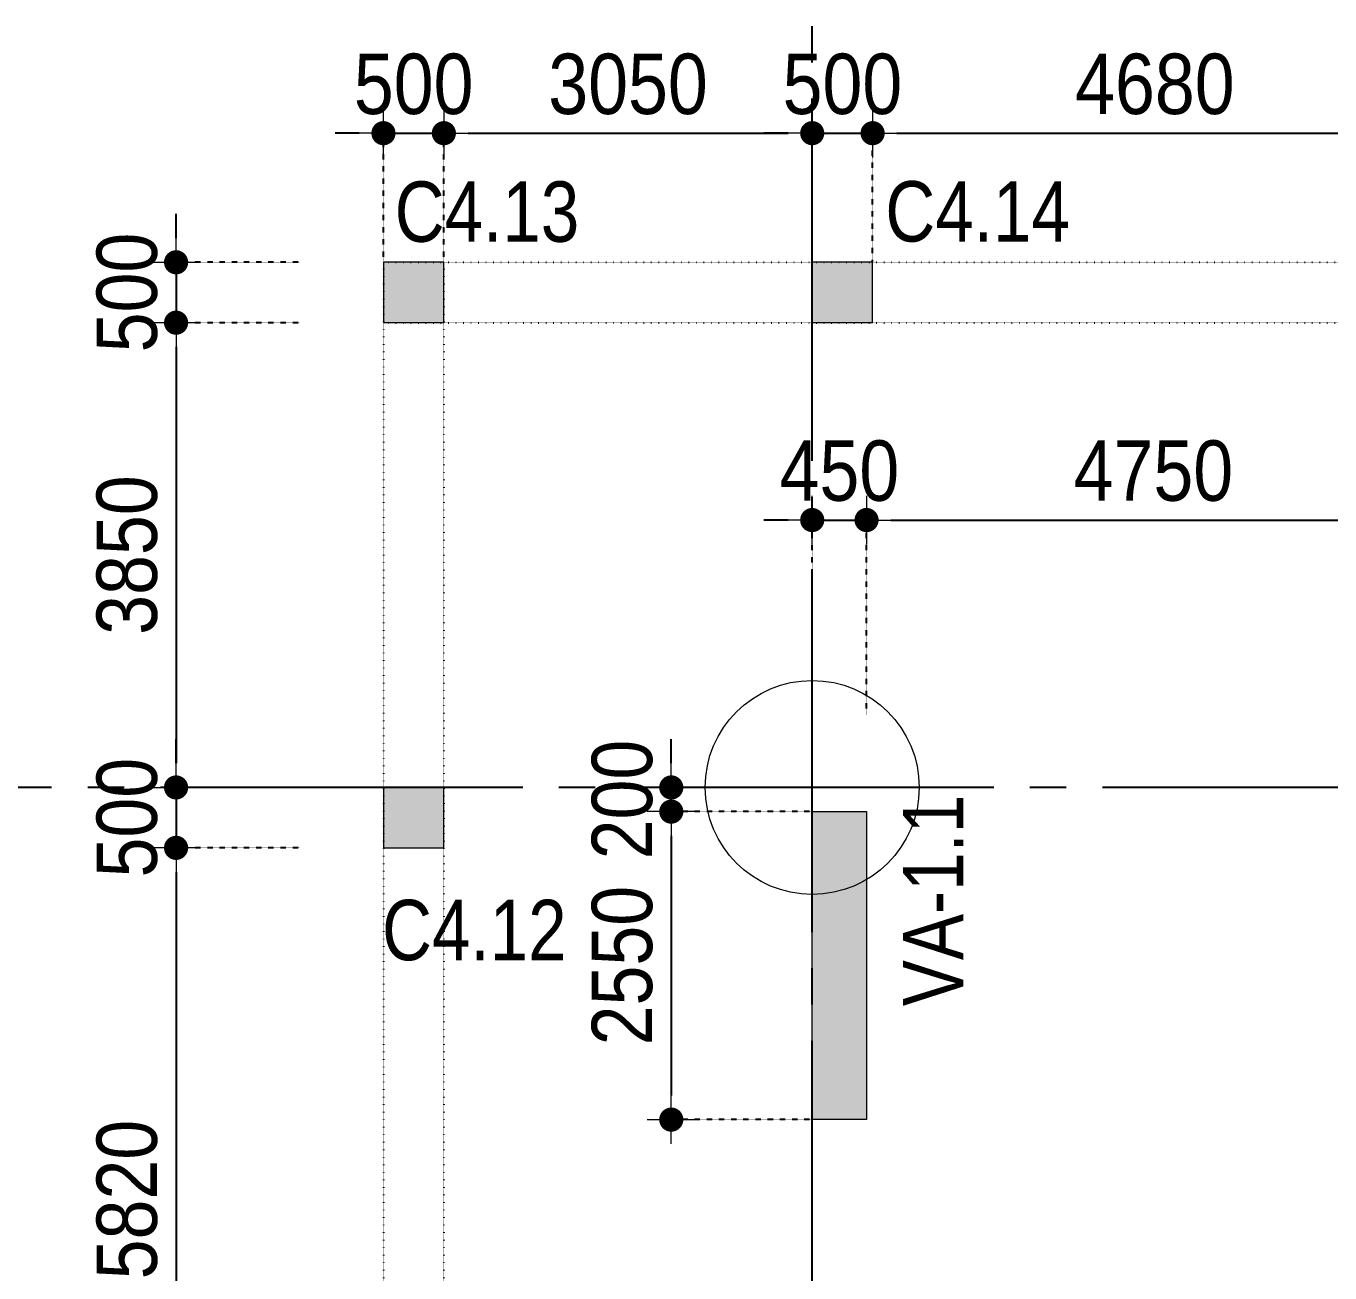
# Model space of a CAD drawing. Header units: millimetres. Extents: x -3973692 to -2843767, y 592734 to 838475.
# Drawn here: x -3955004 to -3944209, y 758212 to 768535 of the extents above; entities that cross this region are included whole.
import ezdxf
from ezdxf.enums import TextEntityAlignment as Align

# ---------------------------------------------------------------- set-up
doc = ezdxf.new("R2010")
doc.units = ezdxf.units.MM
doc.header["$MEASUREMENT"] = 0
doc.header["$PDMODE"] = 3
doc.header["$PDSIZE"] = -20
for name, pattern in [('CHG_XX_Luoi truc$0$MB_Luoi truc$0$Center101', [13, 10, -1, 1, -1]), ('DIVIDE2', [15.875, 6.35, -3.175, 0, -3.175, 0, -3.175]), ('DOT2', [0.125, 0, -0.125]), ('HIDDEN5', [2.8375, 1.25, -1.5875])]:
    doc.linetypes.add(name, pattern=pattern)
doc.layers.get('0').update_dxf_attribs({"lineweight": 9})
doc.layers.get('Defpoints').update_dxf_attribs({"color": 10, "lineweight": 0})
for name, color, linetype, lineweight in [("'S_General_Dim_1", 1, 'Continuous', 18), ("'S_General_Divide_3 Intermediate", 3, 'DIVIDE2', 40), ('CHG_XX_Cot_Ham 2$0$NS-Pier-H2', 150, 'Continuous', 13), ('CHG_XX_Cot_Ham 2$0$NS-Pier-H2 @ 1', 150, 'Continuous', 13), ('CHG_XX_Cot_Ham 2$0$NS-Pier-H2 @ 150 VP1', 150, 'Continuous', 13), ('CHG_XX_Cot_Ham 2$0$NS-Pier-H2 @ 150 VP2', 150, 'Continuous', 13), ('CHG_XX_Cot_Ham 2$0$NS-Pier-H2 @ 150 VP3', 150, 'Continuous', 13), ('CHG_XX_Cot_Ham 2$0$NS-Pier-H2 @ 150 VP4', 150, 'Continuous', 13), ('CHG_XX_Cot_Ham 2$0$NS-Pier-H2 @ 150 VP5', 150, 'Continuous', 13), ('CHG_XX_Cot_Ham 2$0$NS-Pier-H2 @ 150 VP6', 150, 'Continuous', 13), ('CHG_XX_Cot_Ham 2$0$NS-Pier-H2 @ 150 VP7', 150, 'Continuous', 13), ('CHG_XX_Cot_Ham 2$0$NS-Pier-H2 @ 150 VP8', 150, 'Continuous', 13), ('CHG_XX_Cot_Ham 2$0$NS-Pier-H2 @ 150 VP9', 150, 'Continuous', 13), ('CHG_XX_Cot_Ham 2$0$NS-Pier-H2 @ 150 VPModel', 150, 'Continuous', 13), ('TEXT', 7, 'Continuous', 15)]:
    doc.layers.add(name, color=color, linetype=linetype, lineweight=lineweight)
for name, color, linetype, lineweight, plot in [('CHG_XX_Cot_Ham 2$0$NS-Column-H2', 90, 'Continuous', 13, False), ('CHG_XX_Cot_Ham 2$0$NS-Column-H2 @ 1', 90, 'Continuous', 13, False), ('CHG_XX_Cot_Ham 2$0$NS-Column-H2 @ 150 VP1', 90, 'Continuous', 13, False), ('CHG_XX_Cot_Ham 2$0$NS-Column-H2 @ 150 VP2', 90, 'Continuous', 13, False), ('CHG_XX_Cot_Ham 2$0$NS-Column-H2 @ 150 VP3', 90, 'Continuous', 13, False), ('CHG_XX_Cot_Ham 2$0$NS-Column-H2 @ 150 VP4', 90, 'Continuous', 13, False), ('CHG_XX_Cot_Ham 2$0$NS-Column-H2 @ 150 VP5', 90, 'Continuous', 13, False), ('CHG_XX_Cot_Ham 2$0$NS-Column-H2 @ 150 VP6', 90, 'Continuous', 13, False), ('CHG_XX_Cot_Ham 2$0$NS-Column-H2 @ 150 VP7', 90, 'Continuous', 13, False), ('CHG_XX_Cot_Ham 2$0$NS-Column-H2 @ 150 VP8', 90, 'Continuous', 13, False), ('CHG_XX_Cot_Ham 2$0$NS-Column-H2 @ 150 VP9', 90, 'Continuous', 13, False), ('CHG_XX_Cot_Ham 2$0$NS-Column-H2 @ 150 VPModel', 90, 'Continuous', 13, False)]:
    doc.layers.add(name, color=color, linetype=linetype, lineweight=lineweight, plot=plot)
for name, color, linetype in [('CHG_XX_Luoi truc$0$Grid', 34, 'Continuous'), ('CHG_XX_Luoi truc$0$Grid Line', 251, 'CHG_XX_Luoi truc$0$MB_Luoi truc$0$Center101'), ('dim', 1, 'Continuous')]:
    doc.layers.add(name, color=color, linetype=linetype)
doc.styles.add('arial', font='arial.ttf', dxfattribs={"width": 0.85})
doc.styles.add('CHG_XX_Luoi truc$0$MB_Luoi truc$0$Grid A-F$0$VNI-HelveCB', font='')
doc.styles.add('TTP-HelCon', font='')
doc.styles.get('CHG_XX_Luoi truc$0$MB_Luoi truc$0$Grid A-F$0$VNI-HelveCB').set_extended_font_data('VNI-Helve-Condense', bold=True)
doc.styles.get('TTP-HelCon').set_extended_font_data('VNI-Helve-Condense')
doc.dimstyles.new('200', dxfattribs={"dimscale": 200, "dimtxt": 2.5, "dimasz": 1, "dimexe": 0, "dimexo": 0, "dimgap": 0.75, "dimtad": 1, "dimdec": 0, "dimrnd": 10, "dimzin": 9, "dimdsep": 46, "dimtxsty": 'arial', "dimblk1": 'DIMDOT', "dimblk2": 'DIMDOT', "dimsah": 1, "dimcen": 2, "dimdle": 3, "dimclre": 8, "dimclrt": 2, "dimadec": 0, "dimazin": 0, "dimtfac": 1, "dimtdec": 0, "dimtix": 1, "dimtmove": 2, "dimatfit": 3, "dimldrblk": 'DIMPIJL', "dimfxl": 1, "dimtvp": 1.8, "dimtolj": 1, "dimtzin": 0, "dimarcsym": 0})

# ---------------------------------------------------------------- blocks, each defined once
blk = doc.blocks.new('*U3253')
at = {"layer": 'CHG_XX_Cot_Ham 2$0$NS-Pier-H2 @ 1'}
h = blk.add_hatch(color=256, dxfattribs=at)
h.dxf.hatch_style = 1
h.paths.add_polyline_path([(450, 0), (0, 0), (0, -2550), (450, -2550)])
at = {"layer": 'CHG_XX_Cot_Ham 2$0$NS-Pier-H2 @ 150 VP1'}
h = blk.add_hatch(color=256, dxfattribs=at)
h.dxf.hatch_style = 1
h.paths.add_polyline_path([(450, 0), (0, 0), (0, -2550), (450, -2550)])
at = {"layer": 'CHG_XX_Cot_Ham 2$0$NS-Pier-H2 @ 150 VP2'}
h = blk.add_hatch(color=256, dxfattribs=at)
h.dxf.hatch_style = 1
h.paths.add_polyline_path([(450, 0), (0, 0), (0, -2550), (450, -2550)])
at = {"layer": 'CHG_XX_Cot_Ham 2$0$NS-Pier-H2 @ 150 VP3'}
h = blk.add_hatch(color=256, dxfattribs=at)
h.dxf.hatch_style = 1
h.paths.add_polyline_path([(450, 0), (0, 0), (0, -2550), (450, -2550)])
at = {"layer": 'CHG_XX_Cot_Ham 2$0$NS-Pier-H2 @ 150 VP4'}
h = blk.add_hatch(color=256, dxfattribs=at)
h.dxf.hatch_style = 1
h.paths.add_polyline_path([(450, 0), (0, 0), (0, -2550), (450, -2550)])
at = {"layer": 'CHG_XX_Cot_Ham 2$0$NS-Pier-H2 @ 150 VP5'}
h = blk.add_hatch(color=256, dxfattribs=at)
h.dxf.hatch_style = 1
h.paths.add_polyline_path([(450, 0), (0, 0), (0, -2550), (450, -2550)])
at = {"layer": 'CHG_XX_Cot_Ham 2$0$NS-Pier-H2 @ 150 VP6'}
h = blk.add_hatch(color=256, dxfattribs=at)
h.dxf.hatch_style = 1
h.paths.add_polyline_path([(450, 0), (0, 0), (0, -2550), (450, -2550)])
at = {"layer": 'CHG_XX_Cot_Ham 2$0$NS-Pier-H2 @ 150 VP7'}
h = blk.add_hatch(color=256, dxfattribs=at)
h.dxf.hatch_style = 1
h.paths.add_polyline_path([(450, 0), (0, 0), (0, -2550), (450, -2550)])
at = {"layer": 'CHG_XX_Cot_Ham 2$0$NS-Pier-H2 @ 150 VP8'}
h = blk.add_hatch(color=256, dxfattribs=at)
h.dxf.hatch_style = 1
h.paths.add_polyline_path([(450, 0), (0, 0), (0, -2550), (450, -2550)])
at = {"layer": 'CHG_XX_Cot_Ham 2$0$NS-Pier-H2 @ 150 VP9'}
h = blk.add_hatch(color=256, dxfattribs=at)
h.dxf.hatch_style = 1
h.paths.add_polyline_path([(450, 0), (0, 0), (0, -2550), (450, -2550)])
at = {"layer": 'CHG_XX_Cot_Ham 2$0$NS-Pier-H2 @ 150 VPModel'}
h = blk.add_hatch(color=256, dxfattribs=at)
h.dxf.hatch_style = 1
h.paths.add_polyline_path([(450, 0), (0, 0), (0, -2550), (450, -2550)])
blk = doc.blocks.new('CHG_XX_Cot_Ham 2$0$Block A_C450x2250')
at = {"layer": 'CHG_XX_Cot_Ham 2$0$NS-Pier-H2'}
blk.add_lwpolyline([(450, -2550), (0, -2550), (0, 0), (450, 0)], close=True, dxfattribs=at)
blk.add_blockref('*U3253', (0, 0), dxfattribs=at)
blk = doc.blocks.new('*U3255')
at = {"layer": 'CHG_XX_Cot_Ham 2$0$NS-Column-H2 @ 1'}
h = blk.add_hatch(color=256, dxfattribs=at)
h.dxf.hatch_style = 1
h.paths.add_polyline_path([(-250, -250), (-250, 250), (250, 250), (250, -250)])
at = {"layer": 'CHG_XX_Cot_Ham 2$0$NS-Column-H2 @ 150 VP1'}
h = blk.add_hatch(color=256, dxfattribs=at)
h.dxf.hatch_style = 1
h.paths.add_polyline_path([(-250, -250), (-250, 250), (250, 250), (250, -250)])
at = {"layer": 'CHG_XX_Cot_Ham 2$0$NS-Column-H2 @ 150 VP2'}
h = blk.add_hatch(color=256, dxfattribs=at)
h.dxf.hatch_style = 1
h.paths.add_polyline_path([(-250, -250), (-250, 250), (250, 250), (250, -250)])
at = {"layer": 'CHG_XX_Cot_Ham 2$0$NS-Column-H2 @ 150 VP3'}
h = blk.add_hatch(color=256, dxfattribs=at)
h.dxf.hatch_style = 1
h.paths.add_polyline_path([(-250, -250), (-250, 250), (250, 250), (250, -250)])
at = {"layer": 'CHG_XX_Cot_Ham 2$0$NS-Column-H2 @ 150 VP4'}
h = blk.add_hatch(color=256, dxfattribs=at)
h.dxf.hatch_style = 1
h.paths.add_polyline_path([(-250, -250), (-250, 250), (250, 250), (250, -250)])
at = {"layer": 'CHG_XX_Cot_Ham 2$0$NS-Column-H2 @ 150 VP5'}
h = blk.add_hatch(color=256, dxfattribs=at)
h.dxf.hatch_style = 1
h.paths.add_polyline_path([(-250, -250), (-250, 250), (250, 250), (250, -250)])
at = {"layer": 'CHG_XX_Cot_Ham 2$0$NS-Column-H2 @ 150 VP6'}
h = blk.add_hatch(color=256, dxfattribs=at)
h.dxf.hatch_style = 1
h.paths.add_polyline_path([(-250, -250), (-250, 250), (250, 250), (250, -250)])
at = {"layer": 'CHG_XX_Cot_Ham 2$0$NS-Column-H2 @ 150 VP7'}
h = blk.add_hatch(color=256, dxfattribs=at)
h.dxf.hatch_style = 1
h.paths.add_polyline_path([(-250, -250), (-250, 250), (250, 250), (250, -250)])
at = {"layer": 'CHG_XX_Cot_Ham 2$0$NS-Column-H2 @ 150 VP8'}
h = blk.add_hatch(color=256, dxfattribs=at)
h.dxf.hatch_style = 1
h.paths.add_polyline_path([(-250, -250), (-250, 250), (250, 250), (250, -250)])
at = {"layer": 'CHG_XX_Cot_Ham 2$0$NS-Column-H2 @ 150 VP9'}
h = blk.add_hatch(color=256, dxfattribs=at)
h.dxf.hatch_style = 1
h.paths.add_polyline_path([(-250, -250), (-250, 250), (250, 250), (250, -250)])
at = {"layer": 'CHG_XX_Cot_Ham 2$0$NS-Column-H2 @ 150 VPModel'}
h = blk.add_hatch(color=256, dxfattribs=at)
h.dxf.hatch_style = 1
h.paths.add_polyline_path([(-250, -250), (-250, 250), (250, 250), (250, -250)])
blk = doc.blocks.new('CHG_XX_Cot_Ham 2$0$500x500')
at = {"layer": 'CHG_XX_Cot_Ham 2$0$NS-Column-H2'}
blk.add_lwpolyline([(250, -250), (250, 250), (-250, 250), (-250, -250)], close=True, dxfattribs=at)
blk.add_blockref('*U3255', (0, 0), dxfattribs=at)
blk = doc.blocks.new('*U2842')
at = {"layer": 'CHG_XX_Luoi truc$0$Grid Line'}
blk.add_line((0, 0), (0, 608), dxfattribs=at)
at = {"layer": 'CHG_XX_Luoi truc$0$Grid', "lineweight": -2, "style": 'CHG_XX_Luoi truc$0$MB_Luoi truc$0$Grid A-F$0$VNI-HelveCB'}
for tag, p in [('GRIDSUB', (0, 617)), ('GRID', (0, -9))]:
    blk.add_attdef(tag, text='', height=5, dxfattribs=at).set_placement(p, align=Align.MIDDLE)
blk = doc.blocks.new('*U2843')
at = {"layer": 'CHG_XX_Luoi truc$0$Grid Line'}
blk.add_line((0, 0), (0, 438), dxfattribs=at)
at = {"layer": 'CHG_XX_Luoi truc$0$Grid', "lineweight": -2, "style": 'CHG_XX_Luoi truc$0$MB_Luoi truc$0$Grid A-F$0$VNI-HelveCB'}
for tag, p in [('GRIDSUB', (0, 447)), ('GRID', (0, -9))]:
    blk.add_attdef(tag, text='', height=5, dxfattribs=at).set_placement(p, align=Align.MIDDLE)
blk = doc.blocks.new('CHG_XX_Luoi truc')
at = {"layer": 'CHG_XX_Luoi truc$0$Grid', "xscale": 300, "yscale": 300, "zscale": 300}
blk.add_blockref('*U2842', (0, -12747), dxfattribs=at)
at = {"layer": 'CHG_XX_Luoi truc$0$Grid', "xscale": 300.0000000000013, "yscale": 300.0000000000013, "zscale": 300.0000000000013, "rotation": 90}
blk.add_blockref('*U2843', (110703, 152250), dxfattribs=at)
blk = doc.blocks.new('CHG_XX_Cot_Ham 2')
at = {"layer": 'CHG_XX_Cot_Ham 2$0$NS-Pier-H2'}
h = blk.add_hatch(color=256, dxfattribs=at)
h.dxf.hatch_style = 1
h.paths.add_polyline_path([(99639.2, 163400), (-10900, 163400), (-10900, 85450), (-300, 85450), (-300, 84050), (32350, 84050), (32350, -9000), (103575.5, -9000), (106050, -6022), (106050, 158254.3)])
h.paths.add_polyline_path([(99533.7, 163100), (105750, 158110.4), (105750, 90450), (105650, 90450), (105750, 90450), (105750, 13850), (105750, 13722.3), (105750, -5913.6), (103434.7, -8700), (93599.8, -8700), (93299.8, -8700), (32650, -8700), (32650, 84350), (0, 84350), (0, 85750), (-10600, 85750), (-10600, 163100), (93600, 163100)], flags=16)
at = {"layer": 'CHG_XX_Cot_Ham 2$0$NS-Column-H2'}
for p in [(-3300, 156350), (250, 156350), (-3300, 152000)]:
    blk.add_blockref('CHG_XX_Cot_Ham 2$0$500x500', p, dxfattribs=at)
at = {"layer": 'CHG_XX_Cot_Ham 2$0$NS-Pier-H2'}
for name, p in [('CHG_XX_Luoi truc', (0, 0)), ('CHG_XX_Cot_Ham 2$0$Block A_C450x2250', (0, 152050))]:
    blk.add_blockref(name, p, dxfattribs=at)
blk = doc.blocks.new('a')
at = {"layer": 'Defpoints'}
blk.add_circle((0, 0), 886, dxfattribs=at)
at = {"layer": 'TEXT', "color": 3, "style": 'TTP-HelCon'}
blk.add_text('VA-1.1', height=500, rotation=90, dxfattribs=at).set_placement((1251, -1811))
blk = doc.blocks.new('DIMDOT')
for p, q in [((0, -1), (0, 1)), ((1, 0), (-1, 0))]:
    blk.add_line(p, q)
at = {"const_width": 0.5}
blk.add_lwpolyline([(-0.25, 0, 1), (0.25, 0, 1)], format="xyb", close=True, dxfattribs=at)
blk = doc.blocks.new('*D1274')
at = {"layer": "'S_General_Dim_1", "color": 8, "linetype": 'HIDDEN5', "lineweight": -2, "transparency": 16777216}
for p, q in [((-3948495, 762031), (-3949662, 762031)), ((-3948495, 759481), (-3949662, 759481))]:
    blk.add_line(p, q, dxfattribs=at)
at = {"layer": "'S_General_Dim_1", "color": 0, "lineweight": -2, "transparency": 16777216}
blk.add_line((-3949662, 761831), (-3949662, 759681), dxfattribs=at)
at = {"layer": 'Defpoints', "color": 0, "transparency": 16777216}
for p in [(-3948495, 762031), (-3949662, 759481), (-3948495, 759481)]:
    blk.add_point(p, dxfattribs=at)
at = {"layer": "'S_General_Dim_1", "color": 0, "lineweight": -2, "transparency": 16777216, "xscale": 200, "yscale": 200, "zscale": 200}
for p, rotation in [((-3949662, 762031), 90), ((-3949662, 759481), 270)]:
    blk.add_blockref('DIMDOT', p, dxfattribs=dict(at, rotation=rotation))
at = {"layer": "'S_General_Dim_1", "color": 2, "transparency": 16777216, "insert": (-3950067, 760756), "char_height": 500, "attachment_point": 5, "rotation": 90, "style": 'arial'}
blk.add_mtext('\\A1;2550', dxfattribs=at)
blk = doc.blocks.new('DIMPIJL')
at = {"linetype": 'ByBlock'}
blk.add_solid([(-2.5, 0.417), (-2.5, -0.417), (0, 0)], dxfattribs=at)
blk = doc.blocks.new('*D1275')
at = {"layer": "'S_General_Dim_1", "color": 0, "lineweight": -2, "transparency": 16777216}
for p, q in [((-3948695, 764445), (-3948895, 764445)), ((-3948495, 764445), (-3948045, 764445)), ((-3947845, 764445), (-3947645, 764445))]:
    blk.add_line(p, q, dxfattribs=at)
at = {"layer": "'S_General_Dim_1", "color": 8, "linetype": 'HIDDEN5', "lineweight": -2, "transparency": 16777216}
for p, q in [((-3948495, 762831), (-3948495, 764445)), ((-3948045, 762831), (-3948045, 764445))]:
    blk.add_line(p, q, dxfattribs=at)
at = {"layer": 'Defpoints', "color": 0, "transparency": 16777216}
for p in [(-3948045, 764445), (-3948495, 762831), (-3948045, 762831)]:
    blk.add_point(p, dxfattribs=at)
at = {"layer": "'S_General_Dim_1", "color": 0, "lineweight": -2, "transparency": 16777216, "xscale": 200, "yscale": 200, "zscale": 200}
blk.add_blockref('DIMDOT', (-3948495, 764445), dxfattribs=at)
at = {"layer": "'S_General_Dim_1", "color": 0, "lineweight": -2, "transparency": 16777216, "xscale": 200, "yscale": 200, "zscale": 200, "rotation": 180}
blk.add_blockref('DIMDOT', (-3948045, 764445), dxfattribs=at)
at = {"layer": "'S_General_Dim_1", "color": 2, "transparency": 16777216, "insert": (-3948270, 764851), "char_height": 500, "attachment_point": 5, "style": 'arial'}
blk.add_mtext('\\A1;450', dxfattribs=at)
blk = doc.blocks.new('*D1314')
at = {"layer": "'S_General_Dim_1", "color": 8, "linetype": 'HIDDEN5', "lineweight": -2, "transparency": 16777216}
for p, q in [((-3948045, 762831), (-3948045, 764445)), ((-3943295, 762831), (-3943295, 764445))]:
    blk.add_line(p, q, dxfattribs=at)
at = {"layer": "'S_General_Dim_1", "color": 0, "lineweight": -2, "transparency": 16777216}
blk.add_line((-3947845, 764445), (-3943495, 764445), dxfattribs=at)
at = {"layer": 'Defpoints', "color": 0, "transparency": 16777216}
for p in [(-3943295, 764445), (-3948045, 762831), (-3943295, 762831)]:
    blk.add_point(p, dxfattribs=at)
at = {"layer": "'S_General_Dim_1", "color": 0, "lineweight": -2, "transparency": 16777216, "xscale": 200, "yscale": 200, "zscale": 200, "rotation": 180}
blk.add_blockref('DIMDOT', (-3948045, 764445), dxfattribs=at)
at = {"layer": "'S_General_Dim_1", "color": 0, "lineweight": -2, "transparency": 16777216, "xscale": 200, "yscale": 200, "zscale": 200}
blk.add_blockref('DIMDOT', (-3943295, 764445), dxfattribs=at)
at = {"layer": "'S_General_Dim_1", "color": 2, "transparency": 16777216, "insert": (-3945670, 764851), "char_height": 500, "attachment_point": 5, "style": 'arial'}
blk.add_mtext('\\A1;4750', dxfattribs=at)
blk = doc.blocks.new('*D1271')
at = {"layer": "'S_General_Dim_1", "color": 0, "lineweight": -2, "transparency": 16777216}
for p, q in [((-3949662, 762431), (-3949662, 762631)), ((-3949662, 762031), (-3949662, 762231)), ((-3949662, 761831), (-3949662, 761631))]:
    blk.add_line(p, q, dxfattribs=at)
at = {"layer": "'S_General_Dim_1", "color": 8, "linetype": 'HIDDEN5', "lineweight": -2, "transparency": 16777216}
for p, q in [((-3948495, 762231), (-3949662, 762231)), ((-3948495, 762031), (-3949662, 762031))]:
    blk.add_line(p, q, dxfattribs=at)
at = {"layer": 'Defpoints', "color": 0, "transparency": 16777216}
for p in [(-3949662, 762231), (-3948495, 762231), (-3948495, 762031)]:
    blk.add_point(p, dxfattribs=at)
at = {"layer": "'S_General_Dim_1", "color": 0, "lineweight": -2, "transparency": 16777216, "xscale": 200, "yscale": 200, "zscale": 200}
for p, rotation in [((-3949662, 762231), 270), ((-3949662, 762031), 90)]:
    blk.add_blockref('DIMDOT', p, dxfattribs=dict(at, rotation=rotation))
at = {"layer": "'S_General_Dim_1", "color": 2, "transparency": 16777216, "insert": (-3950067, 762131), "char_height": 500, "attachment_point": 5, "rotation": 90, "style": 'arial'}
blk.add_mtext('\\A1;200', dxfattribs=at)
blk = doc.blocks.new('PODIUM')
at = {"layer": 'TEXT', "color": 6, "style": 'TTP-HelCon'}
for s, p in [('C4.13', (-80903, 90623)), ('C4.14', (-76841, 90625)), ('C4.12', (-81008, 84675))]:
    blk.add_text(s, height=500, dxfattribs=at).set_placement(p)
blk = doc.blocks.new('*D2424')
at = {"layer": "'S_General_Dim_1", "color": 0, "lineweight": -2, "transparency": 16777216}
for p, q in [((-3952245, 767648), (-3952445, 767648)), ((-3952045, 767648), (-3951545, 767648)), ((-3951345, 767648), (-3951145, 767648))]:
    blk.add_line(p, q, dxfattribs=at)
at = {"layer": "'S_General_Dim_1", "color": 8, "linetype": 'HIDDEN5', "lineweight": -2, "transparency": 16777216}
for p, q in [((-3952045, 766579), (-3952045, 767648)), ((-3951545, 766579), (-3951545, 767648))]:
    blk.add_line(p, q, dxfattribs=at)
at = {"layer": 'Defpoints', "color": 0, "transparency": 16777216}
for p in [(-3951545, 767648), (-3952045, 766579), (-3951545, 766579)]:
    blk.add_point(p, dxfattribs=at)
at = {"layer": "'S_General_Dim_1", "color": 0, "lineweight": -2, "transparency": 16777216, "xscale": 200, "yscale": 200, "zscale": 200}
blk.add_blockref('DIMDOT', (-3952045, 767648), dxfattribs=at)
at = {"layer": "'S_General_Dim_1", "color": 0, "lineweight": -2, "transparency": 16777216, "xscale": 200, "yscale": 200, "zscale": 200, "rotation": 180}
blk.add_blockref('DIMDOT', (-3951545, 767648), dxfattribs=at)
at = {"layer": "'S_General_Dim_1", "color": 2, "transparency": 16777216, "insert": (-3951795, 768053), "char_height": 500, "attachment_point": 5, "style": 'arial'}
blk.add_mtext('\\A1;500', dxfattribs=at)
blk = doc.blocks.new('*D2425')
at = {"layer": "'S_General_Dim_1", "color": 8, "linetype": 'HIDDEN5', "lineweight": -2, "transparency": 16777216}
for p, q in [((-3951545, 766579), (-3951545, 767648)), ((-3948495, 766581), (-3948495, 767648))]:
    blk.add_line(p, q, dxfattribs=at)
at = {"layer": "'S_General_Dim_1", "color": 0, "lineweight": -2, "transparency": 16777216}
blk.add_line((-3951345, 767648), (-3948695, 767648), dxfattribs=at)
at = {"layer": 'Defpoints', "color": 0, "transparency": 16777216}
for p in [(-3948495, 767648), (-3951545, 766579), (-3948495, 766581)]:
    blk.add_point(p, dxfattribs=at)
at = {"layer": "'S_General_Dim_1", "color": 0, "lineweight": -2, "transparency": 16777216, "xscale": 200, "yscale": 200, "zscale": 200, "rotation": 180}
blk.add_blockref('DIMDOT', (-3951545, 767648), dxfattribs=at)
at = {"layer": "'S_General_Dim_1", "color": 0, "lineweight": -2, "transparency": 16777216, "xscale": 200, "yscale": 200, "zscale": 200}
blk.add_blockref('DIMDOT', (-3948495, 767648), dxfattribs=at)
at = {"layer": "'S_General_Dim_1", "color": 2, "transparency": 16777216, "insert": (-3950020, 768053), "char_height": 500, "attachment_point": 5, "style": 'arial'}
blk.add_mtext('\\A1;3050', dxfattribs=at)
blk = doc.blocks.new('*D2426')
at = {"layer": "'S_General_Dim_1", "color": 0, "lineweight": -2, "transparency": 16777216}
for p, q in [((-3948695, 767648), (-3948895, 767648)), ((-3948495, 767648), (-3947995, 767648)), ((-3947795, 767648), (-3947595, 767648))]:
    blk.add_line(p, q, dxfattribs=at)
at = {"layer": "'S_General_Dim_1", "color": 8, "linetype": 'HIDDEN5', "lineweight": -2, "transparency": 16777216}
for p, q in [((-3948495, 766581), (-3948495, 767648)), ((-3947995, 766581), (-3947995, 767648))]:
    blk.add_line(p, q, dxfattribs=at)
at = {"layer": 'Defpoints', "color": 0, "transparency": 16777216}
for p in [(-3947995, 767648), (-3948495, 766581), (-3947995, 766581)]:
    blk.add_point(p, dxfattribs=at)
at = {"layer": "'S_General_Dim_1", "color": 0, "lineweight": -2, "transparency": 16777216, "xscale": 200, "yscale": 200, "zscale": 200}
blk.add_blockref('DIMDOT', (-3948495, 767648), dxfattribs=at)
at = {"layer": "'S_General_Dim_1", "color": 0, "lineweight": -2, "transparency": 16777216, "xscale": 200, "yscale": 200, "zscale": 200, "rotation": 180}
blk.add_blockref('DIMDOT', (-3947995, 767648), dxfattribs=at)
at = {"layer": "'S_General_Dim_1", "color": 2, "transparency": 16777216, "insert": (-3948245, 768053), "char_height": 500, "attachment_point": 5, "style": 'arial'}
blk.add_mtext('\\A1;500', dxfattribs=at)
blk = doc.blocks.new('*D2427')
at = {"layer": "'S_General_Dim_1", "color": 8, "linetype": 'HIDDEN5', "lineweight": -2, "transparency": 16777216}
for p, q in [((-3947995, 766581), (-3947995, 767648)), ((-3943320, 766579), (-3943320, 767648))]:
    blk.add_line(p, q, dxfattribs=at)
at = {"layer": "'S_General_Dim_1", "color": 0, "lineweight": -2, "transparency": 16777216}
blk.add_line((-3947795, 767648), (-3943520, 767648), dxfattribs=at)
at = {"layer": 'Defpoints', "color": 0, "transparency": 16777216}
for p in [(-3943320, 767648), (-3947995, 766581), (-3943320, 766579)]:
    blk.add_point(p, dxfattribs=at)
at = {"layer": "'S_General_Dim_1", "color": 0, "lineweight": -2, "transparency": 16777216, "xscale": 200, "yscale": 200, "zscale": 200, "rotation": 180}
blk.add_blockref('DIMDOT', (-3947995, 767648), dxfattribs=at)
at = {"layer": "'S_General_Dim_1", "color": 0, "lineweight": -2, "transparency": 16777216, "xscale": 200, "yscale": 200, "zscale": 200}
blk.add_blockref('DIMDOT', (-3943320, 767648), dxfattribs=at)
at = {"layer": "'S_General_Dim_1", "color": 2, "transparency": 16777216, "insert": (-3945658, 768053), "char_height": 500, "attachment_point": 5, "style": 'arial'}
blk.add_mtext('\\A1;4680', dxfattribs=at)
blk = doc.blocks.new('*D2455')
at = {"layer": "'S_General_Dim_1", "color": 0, "lineweight": -2, "transparency": 16777216}
for p, q in [((-3953762, 766779), (-3953762, 766979)), ((-3953762, 766579), (-3953762, 766079)), ((-3953762, 765879), (-3953762, 765679))]:
    blk.add_line(p, q, dxfattribs=at)
at = {"layer": "'S_General_Dim_1", "color": 8, "linetype": 'HIDDEN5', "lineweight": -2, "transparency": 16777216}
for p, q in [((-3952740, 766579), (-3953762, 766579)), ((-3952740, 766079), (-3953762, 766079))]:
    blk.add_line(p, q, dxfattribs=at)
at = {"layer": 'Defpoints', "color": 0, "transparency": 16777216}
for p in [(-3952740, 766579), (-3953762, 766079), (-3952740, 766079)]:
    blk.add_point(p, dxfattribs=at)
at = {"layer": "'S_General_Dim_1", "color": 0, "lineweight": -2, "transparency": 16777216, "xscale": 200, "yscale": 200, "zscale": 200}
for p, rotation in [((-3953762, 766579), 270), ((-3953762, 766079), 90)]:
    blk.add_blockref('DIMDOT', p, dxfattribs=dict(at, rotation=rotation))
at = {"layer": "'S_General_Dim_1", "color": 2, "transparency": 16777216, "insert": (-3954167, 766329), "char_height": 500, "attachment_point": 5, "rotation": 90, "style": 'arial'}
blk.add_mtext('\\A1;500', dxfattribs=at)
blk = doc.blocks.new('*D2456')
at = {"layer": "'S_General_Dim_1", "color": 8, "linetype": 'HIDDEN5', "lineweight": -2, "transparency": 16777216}
for p, q in [((-3952740, 766079), (-3953762, 766079)), ((-3952740, 762231), (-3953762, 762231))]:
    blk.add_line(p, q, dxfattribs=at)
at = {"layer": "'S_General_Dim_1", "color": 0, "lineweight": -2, "transparency": 16777216}
blk.add_line((-3953762, 765879), (-3953762, 762431), dxfattribs=at)
at = {"layer": 'Defpoints', "color": 0, "transparency": 16777216}
for p in [(-3952740, 766079), (-3953762, 762231), (-3952740, 762231)]:
    blk.add_point(p, dxfattribs=at)
at = {"layer": "'S_General_Dim_1", "color": 0, "lineweight": -2, "transparency": 16777216, "xscale": 200, "yscale": 200, "zscale": 200}
for p, rotation in [((-3953762, 766079), 90), ((-3953762, 762231), 270)]:
    blk.add_blockref('DIMDOT', p, dxfattribs=dict(at, rotation=rotation))
at = {"layer": "'S_General_Dim_1", "color": 2, "transparency": 16777216, "insert": (-3954167, 764155), "char_height": 500, "attachment_point": 5, "rotation": 90, "style": 'arial'}
blk.add_mtext('\\A1;3850', dxfattribs=at)
blk = doc.blocks.new('*D2457')
at = {"layer": "'S_General_Dim_1", "color": 0, "lineweight": -2, "transparency": 16777216}
for p, q in [((-3953762, 762431), (-3953762, 762631)), ((-3953762, 762231), (-3953762, 761731)), ((-3953762, 761531), (-3953762, 761331))]:
    blk.add_line(p, q, dxfattribs=at)
at = {"layer": "'S_General_Dim_1", "color": 8, "linetype": 'HIDDEN5', "lineweight": -2, "transparency": 16777216}
for p, q in [((-3952740, 762231), (-3953762, 762231)), ((-3952740, 761731), (-3953762, 761731))]:
    blk.add_line(p, q, dxfattribs=at)
at = {"layer": 'Defpoints', "color": 0, "transparency": 16777216}
for p in [(-3952740, 762231), (-3953762, 761731), (-3952740, 761731)]:
    blk.add_point(p, dxfattribs=at)
at = {"layer": "'S_General_Dim_1", "color": 0, "lineweight": -2, "transparency": 16777216, "xscale": 200, "yscale": 200, "zscale": 200}
for p, rotation in [((-3953762, 762231), 270), ((-3953762, 761731), 90)]:
    blk.add_blockref('DIMDOT', p, dxfattribs=dict(at, rotation=rotation))
at = {"layer": "'S_General_Dim_1", "color": 2, "transparency": 16777216, "insert": (-3954167, 761981), "char_height": 500, "attachment_point": 5, "rotation": 90, "style": 'arial'}
blk.add_mtext('\\A1;500', dxfattribs=at)
blk = doc.blocks.new('*D2458')
at = {"layer": "'S_General_Dim_1", "color": 8, "linetype": 'HIDDEN5', "lineweight": -2, "transparency": 16777216}
for p, q in [((-3952740, 761731), (-3953762, 761731)), ((-3952740, 755906), (-3953762, 755906))]:
    blk.add_line(p, q, dxfattribs=at)
at = {"layer": "'S_General_Dim_1", "color": 0, "lineweight": -2, "transparency": 16777216}
blk.add_line((-3953762, 761531), (-3953762, 756106), dxfattribs=at)
at = {"layer": 'Defpoints', "color": 0, "transparency": 16777216}
for p in [(-3952740, 761731), (-3953762, 755906), (-3952740, 755906)]:
    blk.add_point(p, dxfattribs=at)
at = {"layer": "'S_General_Dim_1", "color": 0, "lineweight": -2, "transparency": 16777216, "xscale": 200, "yscale": 200, "zscale": 200}
for p, rotation in [((-3953762, 761731), 90), ((-3953762, 755906), 270)]:
    blk.add_blockref('DIMDOT', p, dxfattribs=dict(at, rotation=rotation))
at = {"layer": "'S_General_Dim_1", "color": 2, "transparency": 16777216, "insert": (-3954167, 758819), "char_height": 500, "attachment_point": 5, "rotation": 90, "style": 'arial'}
blk.add_mtext('\\A1;5820', dxfattribs=at)

msp = doc.modelspace()

# ---------------------------------------------------------------- linework, layer by layer
at = {"layer": 'dim', "linetype": 'DOT2', "ltscale": 10}
for p, q in [((-3952045.2, 766578.9), (-3850468, 766578.1)), ((-3952045.2, 766578.9), (-3952045.2, 699594.3)), ((-3951545.2, 766578.9), (-3951545.2, 699594.3)), ((-3952045.2, 766078.9), (-3850468, 766078.1))]:
    msp.add_line(p, q, dxfattribs=at)

# ---------------------------------------------------------------- block references
at = {"layer": "'S_General_Divide_3 Intermediate"}
for name, p in [('CHG_XX_Cot_Ham 2', (-3948495.2, 609981)), ('a', (-3948495.2, 762231))]:
    msp.add_blockref(name, p, dxfattribs=at)
at = {"layer": 'TEXT'}
msp.add_blockref('PODIUM', (-3871048.8, 676125.7), dxfattribs=at)

# ---------------------------------------------------------------- dimensions: what is measured, and where the dimension line sits
at = {"layer": "'S_General_Dim_1"}
for base, p1, p2, picture, middle in [((-3951545.2, 767648), (-3952045.2, 766578.9), (-3951545.2, 766578.9), '*D2424', (-3951795.2, 768053.3)), ((-3948495.2, 767648), (-3951545.2, 766578.9), (-3948495.2, 766581), '*D2425', (-3950020.2, 768053.5)), ((-3947995.2, 767648), (-3948495.2, 766581), (-3947995.2, 766581), '*D2426', (-3948245.2, 768053.3)), ((-3943320.2, 767648), (-3947995.2, 766581), (-3943320.2, 766578.8), '*D2427', (-3945657.7, 768053.3)), ((-3948045.2, 764445.5), (-3948495.2, 762831), (-3948045.2, 762831), '*D1275', (-3948270.2, 764850.8)), ((-3943295.2, 764445.5), (-3948045.2, 762831), (-3943295.2, 762831), '*D1314', (-3945670.2, 764850.8))]:
    dim = msp.add_linear_dim(base=base, p1=p1, p2=p2, dimstyle='200', dxfattribs=at)
    dim.commit()
    dim.dimension.update_dxf_attribs({"geometry": picture, "text_midpoint": middle})
for base, p1, p2, picture, middle in [((-3953761.6, 766078.9), (-3952739.7, 766578.9), (-3952739.7, 766078.9), '*D2455', (-3954166.9, 766328.9)), ((-3953761.6, 762231), (-3952739.7, 766078.9), (-3952739.7, 762231), '*D2456', (-3954167, 764155)), ((-3953761.6, 761731), (-3952739.7, 762231), (-3952739.7, 761731), '*D2457', (-3954166.9, 761981)), ((-3949662.1, 762231), (-3948495.2, 762031), (-3948495.2, 762231), '*D1271', (-3950067.3, 762131)), ((-3949662.1, 759481), (-3948495.2, 762031), (-3948495.2, 759481), '*D1274', (-3950067.3, 760756)), ((-3953761.6, 755906), (-3952739.7, 761731), (-3952739.7, 755906), '*D2458', (-3954166.9, 758818.5))]:
    dim = msp.add_linear_dim(base=base, p1=p1, p2=p2, angle=90, dimstyle='200', dxfattribs=at)
    dim.commit()
    dim.dimension.update_dxf_attribs({"geometry": picture, "text_midpoint": middle})

doc.saveas('drawing.dxf')
